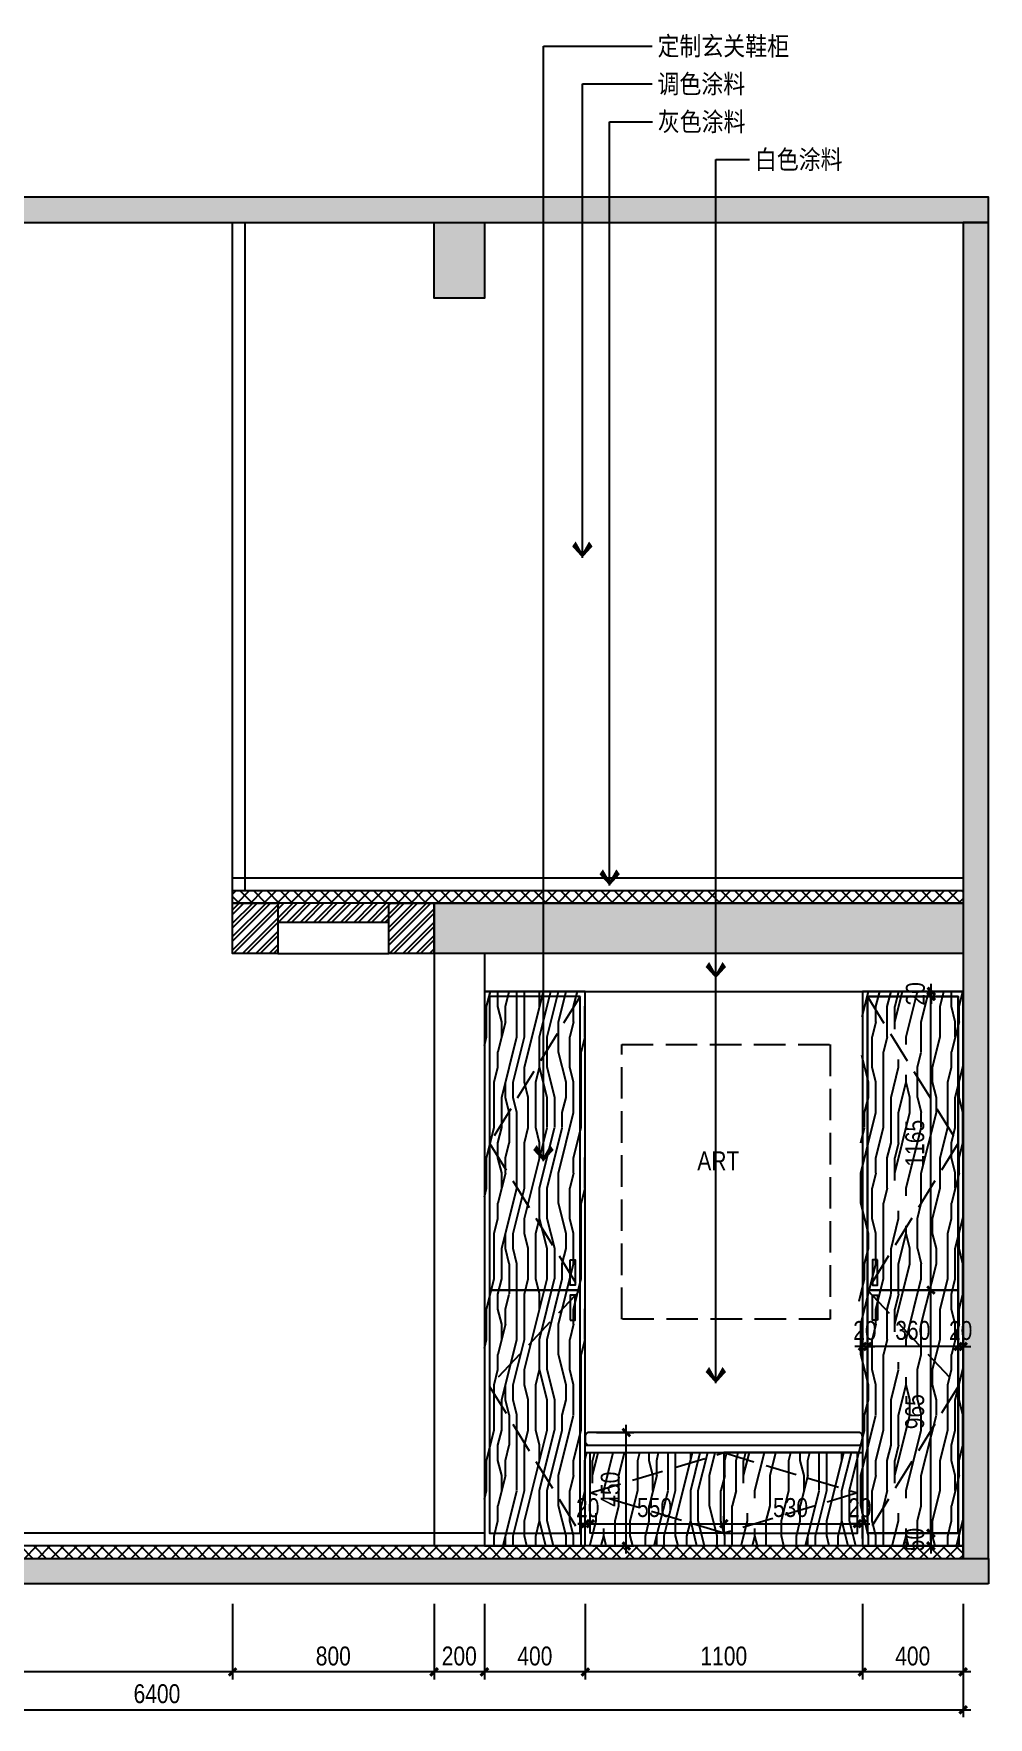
# Model space of a CAD drawing. Extents: x 468514 to 728049, y -74127 to 69080.
# Drawn here: x 558677 to 562467, y 37961 to 44640 of the extents above; entities that cross this region are included whole.
import ezdxf

# ---------------------------------------------------------------- set-up
doc = ezdxf.new("R2010")
doc.units = 0
doc.header["$LTSCALE"] = 500
doc.header["$MEASUREMENT"] = 0
doc.linetypes.add('DASH', pattern=[0.35, 0.25, -0.1])
doc.layers.get('Defpoints').update_dxf_attribs({"color": 229})
for name, color, linetype in [('E 立面填充', 250, 'Continuous'), ('E 立面墙体', 245, 'Continuous'), ('E 立面家具、洁具', 153, 'Continuous'), ('E 立面材料分格线', 8, 'Continuous'), ('E 立面材料类别线', 154, 'Continuous'), ('E 立面标注尺寸', 9, 'Continuous'), ('E 立面装饰完成线', 225, 'Continuous')]:
    doc.layers.add(name, color=color, linetype=linetype)
doc.styles.add('PDC DIM', font='PMingLiU-ExtB.ttf', dxfattribs={"width": 0.85})
doc.dimstyles.new('PDC-A2', dxfattribs={"dimscale": 0, "dimtxt": 2.5, "dimasz": 1, "dimexe": 1, "dimexo": 1, "dimgap": 0.7, "dimtad": 1, "dimdec": 0, "dimtxsty": 'PDC DIM', "dimblk": 'ARCHTICK', "dimcen": 1, "dimdle": 1, "dimclrd": 8, "dimclre": 8, "dimclrt": 9, "dimadec": 0, "dimazin": 0, "dimtfac": 1, "dimtdec": 0, "dimtix": 1, "dimtmove": 2, "dimatfit": 3, "dimldrblk": 'PDC A2 T R', "dimfxl": 10, "dimfxlon": 1, "dimarcsym": 0})

# ---------------------------------------------------------------- blocks, each defined once
blk = doc.blocks.new('_ArchTick')
at = {"color": 0, "linetype": 'ByBlock', "const_width": 0.4}
blk.add_lwpolyline([(-0.5, -0.5), (0.5, 0.5)], dxfattribs=at)
blk = doc.blocks.new('*D1293')
at = {"layer": 'Defpoints', "color": 0, "transparency": 16777216}
for p in [(561966.7, 38441), (562366.7, 38441), (561966.7, 38141)]:
    blk.add_point(p, dxfattribs=at)
at = {"layer": 'E 立面标注尺寸', "color": 8, "lineweight": -2, "transparency": 16777216}
for p, q in [((561966.7, 38411), (561966.7, 38111)), ((562366.7, 38411), (562366.7, 38111)), ((562396.7, 38141), (561936.7, 38141))]:
    blk.add_line(p, q, dxfattribs=at)
at = {"layer": 'E 立面标注尺寸', "color": 8, "lineweight": -2, "transparency": 16777216, "xscale": 29.99999882274668, "yscale": 29.99999882274668, "zscale": 29.99999882274668, "rotation": 180}
blk.add_blockref('_ArchTick', (561966.7, 38141), dxfattribs=at)
at = {"layer": 'E 立面标注尺寸', "color": 8, "lineweight": -2, "transparency": 16777216, "xscale": 29.99999882274668, "yscale": 29.99999882274668, "zscale": 29.99999882274668}
blk.add_blockref('_ArchTick', (562366.7, 38141), dxfattribs=at)
at = {"layer": 'E 立面标注尺寸', "color": 9, "transparency": 16777216, "insert": (562166.7, 38203.8), "char_height": 75, "attachment_point": 5, "style": 'PDC DIM'}
blk.add_mtext('400', dxfattribs=at)
blk = doc.blocks.new('PDC A2 T R')
at = {"color": 0, "linetype": 'ByBlock'}
blk.add_line((0, 0), (-2, 0), dxfattribs=at)
for points in [[(-2.15, 0.89), (-1.49, 1.35), (-0.6, 0), (0, 0)], [(-2.15, -0.89), (-1.49, -1.35), (-0.6, 0), (0, 0)]]:
    blk.add_solid(points, dxfattribs=at)
blk = doc.blocks.new('*D1294')
at = {"layer": 'Defpoints', "color": 0, "transparency": 16777216}
for p in [(560866.7, 38441), (561966.7, 38441), (560866.7, 38141)]:
    blk.add_point(p, dxfattribs=at)
at = {"layer": 'E 立面标注尺寸', "color": 8, "lineweight": -2, "transparency": 16777216}
for p, q in [((560866.7, 38411), (560866.7, 38111)), ((561966.7, 38411), (561966.7, 38111)), ((561996.7, 38141), (560836.7, 38141))]:
    blk.add_line(p, q, dxfattribs=at)
at = {"layer": 'E 立面标注尺寸', "color": 8, "lineweight": -2, "transparency": 16777216, "xscale": 29.99999882274668, "yscale": 29.99999882274668, "zscale": 29.99999882274668, "rotation": 180}
blk.add_blockref('_ArchTick', (560866.7, 38141), dxfattribs=at)
at = {"layer": 'E 立面标注尺寸', "color": 8, "lineweight": -2, "transparency": 16777216, "xscale": 29.99999882274668, "yscale": 29.99999882274668, "zscale": 29.99999882274668}
blk.add_blockref('_ArchTick', (561966.7, 38141), dxfattribs=at)
at = {"layer": 'E 立面标注尺寸', "color": 9, "transparency": 16777216, "insert": (561416.7, 38203.8), "char_height": 75, "attachment_point": 5, "style": 'PDC DIM'}
blk.add_mtext('1100', dxfattribs=at)
blk = doc.blocks.new('*D1295')
at = {"layer": 'Defpoints', "color": 0, "transparency": 16777216}
for p in [(560466.7, 38441), (560866.7, 38441), (560466.7, 38141)]:
    blk.add_point(p, dxfattribs=at)
at = {"layer": 'E 立面标注尺寸', "color": 8, "lineweight": -2, "transparency": 16777216}
for p, q in [((560466.7, 38411), (560466.7, 38111)), ((560866.7, 38411), (560866.7, 38111)), ((560896.7, 38141), (560436.7, 38141))]:
    blk.add_line(p, q, dxfattribs=at)
at = {"layer": 'E 立面标注尺寸', "color": 8, "lineweight": -2, "transparency": 16777216, "xscale": 29.99999882274668, "yscale": 29.99999882274668, "zscale": 29.99999882274668, "rotation": 180}
blk.add_blockref('_ArchTick', (560466.7, 38141), dxfattribs=at)
at = {"layer": 'E 立面标注尺寸', "color": 8, "lineweight": -2, "transparency": 16777216, "xscale": 29.99999882274668, "yscale": 29.99999882274668, "zscale": 29.99999882274668}
blk.add_blockref('_ArchTick', (560866.7, 38141), dxfattribs=at)
at = {"layer": 'E 立面标注尺寸', "color": 9, "transparency": 16777216, "insert": (560666.7, 38203.8), "char_height": 75, "attachment_point": 5, "style": 'PDC DIM'}
blk.add_mtext('400', dxfattribs=at)
blk = doc.blocks.new('*D1296')
at = {"layer": 'Defpoints', "color": 0, "transparency": 16777216}
for p in [(560266.7, 38441), (560466.7, 38441), (560266.7, 38141)]:
    blk.add_point(p, dxfattribs=at)
at = {"layer": 'E 立面标注尺寸', "color": 8, "lineweight": -2, "transparency": 16777216}
for p, q in [((560266.7, 38411), (560266.7, 38111)), ((560466.7, 38411), (560466.7, 38111)), ((560496.7, 38141), (560236.7, 38141))]:
    blk.add_line(p, q, dxfattribs=at)
at = {"layer": 'E 立面标注尺寸', "color": 8, "lineweight": -2, "transparency": 16777216, "xscale": 29.99999882274668, "yscale": 29.99999882274668, "zscale": 29.99999882274668, "rotation": 180}
blk.add_blockref('_ArchTick', (560266.7, 38141), dxfattribs=at)
at = {"layer": 'E 立面标注尺寸', "color": 8, "lineweight": -2, "transparency": 16777216, "xscale": 29.99999882274668, "yscale": 29.99999882274668, "zscale": 29.99999882274668}
blk.add_blockref('_ArchTick', (560466.7, 38141), dxfattribs=at)
at = {"layer": 'E 立面标注尺寸', "color": 9, "transparency": 16777216, "insert": (560366.7, 38203.8), "char_height": 75, "attachment_point": 5, "style": 'PDC DIM'}
blk.add_mtext('200', dxfattribs=at)
blk = doc.blocks.new('*D1297')
at = {"layer": 'Defpoints', "color": 0, "transparency": 16777216}
for p in [(559466.7, 38441), (560266.7, 38441), (559466.7, 38141)]:
    blk.add_point(p, dxfattribs=at)
at = {"layer": 'E 立面标注尺寸', "color": 8, "lineweight": -2, "transparency": 16777216}
for p, q in [((559466.7, 38411), (559466.7, 38111)), ((560266.7, 38411), (560266.7, 38111)), ((560296.7, 38141), (559436.7, 38141))]:
    blk.add_line(p, q, dxfattribs=at)
at = {"layer": 'E 立面标注尺寸', "color": 8, "lineweight": -2, "transparency": 16777216, "xscale": 29.99999882274668, "yscale": 29.99999882274668, "zscale": 29.99999882274668, "rotation": 180}
blk.add_blockref('_ArchTick', (559466.7, 38141), dxfattribs=at)
at = {"layer": 'E 立面标注尺寸', "color": 8, "lineweight": -2, "transparency": 16777216, "xscale": 29.99999882274668, "yscale": 29.99999882274668, "zscale": 29.99999882274668}
blk.add_blockref('_ArchTick', (560266.7, 38141), dxfattribs=at)
at = {"layer": 'E 立面标注尺寸', "color": 9, "transparency": 16777216, "insert": (559866.7, 38203.8), "char_height": 75, "attachment_point": 5, "style": 'PDC DIM'}
blk.add_mtext('800', dxfattribs=at)
blk = doc.blocks.new('*D1299')
at = {"layer": 'Defpoints', "color": 0}
for p in [(555966.7, 38441), (559466.7, 38411), (555966.7, 38141)]:
    blk.add_point(p, dxfattribs=at)
at = {"layer": 'E 立面标注尺寸', "color": 8, "lineweight": -2}
for p, q in [((555966.7, 38411), (555966.7, 38111)), ((559466.7, 38381), (559466.7, 38111)), ((559496.7, 38141), (555936.7, 38141))]:
    blk.add_line(p, q, dxfattribs=at)
at = {"layer": 'E 立面标注尺寸', "color": 8, "lineweight": -2, "xscale": 29.99999882274668, "yscale": 29.99999882274668, "zscale": 29.99999882274668, "rotation": 180}
blk.add_blockref('_ArchTick', (555966.7, 38141), dxfattribs=at)
at = {"layer": 'E 立面标注尺寸', "color": 8, "lineweight": -2, "xscale": 29.99999882274668, "yscale": 29.99999882274668, "zscale": 29.99999882274668}
blk.add_blockref('_ArchTick', (559466.7, 38141), dxfattribs=at)
at = {"layer": 'E 立面标注尺寸', "color": 9, "insert": (557716.7, 38204.5), "char_height": 75, "attachment_point": 5, "style": 'PDC DIM'}
blk.add_mtext('3500', dxfattribs=at)
blk = doc.blocks.new('*D1300')
at = {"layer": 'Defpoints', "color": 0, "transparency": 16777216}
for p in [(555966.7, 38441), (562366.7, 38441), (562366.7, 37991)]:
    blk.add_point(p, dxfattribs=at)
at = {"layer": 'E 立面标注尺寸', "color": 8, "lineweight": -2, "transparency": 16777216}
for p, q in [((555966.7, 38291), (555966.7, 37961)), ((562366.7, 38291), (562366.7, 37961)), ((555936.7, 37991), (562396.7, 37991))]:
    blk.add_line(p, q, dxfattribs=at)
at = {"layer": 'E 立面标注尺寸', "color": 8, "lineweight": -2, "transparency": 16777216, "xscale": 29.99999882274668, "yscale": 29.99999882274668, "zscale": 29.99999882274668, "rotation": 180}
blk.add_blockref('_ArchTick', (555966.7, 37991), dxfattribs=at)
at = {"layer": 'E 立面标注尺寸', "color": 8, "lineweight": -2, "transparency": 16777216, "xscale": 29.99999882274668, "yscale": 29.99999882274668, "zscale": 29.99999882274668}
blk.add_blockref('_ArchTick', (562366.7, 37991), dxfattribs=at)
at = {"layer": 'E 立面标注尺寸', "color": 9, "transparency": 16777216, "insert": (559166.7, 38054.2), "char_height": 75, "attachment_point": 5, "style": 'PDC DIM'}
blk.add_mtext('6400', dxfattribs=at)
blk = doc.blocks.new('*D1486')
at = {"layer": 'Defpoints', "color": 0, "transparency": 16777216}
for p in [(560881.7, 39091), (561029.7, 39091), (560866.7, 38641)]:
    blk.add_point(p, dxfattribs=at)
at = {"layer": 'E 立面标注尺寸', "color": 8, "lineweight": -2, "transparency": 16777216}
for p, q in [((560911.7, 39091), (561059.7, 39091)), ((561029.7, 38611), (561029.7, 39121)), ((560896.7, 38641), (561059.7, 38641))]:
    blk.add_line(p, q, dxfattribs=at)
at = {"layer": 'E 立面标注尺寸', "color": 8, "lineweight": -2, "transparency": 16777216, "xscale": 29.99999882274668, "yscale": 29.99999882274668, "zscale": 29.99999882274668}
for p, rotation in [((561029.7, 39091), 90), ((561029.7, 38641), 270)]:
    blk.add_blockref('_ArchTick', p, dxfattribs=dict(at, rotation=rotation))
at = {"layer": 'E 立面标注尺寸', "color": 9, "transparency": 16777216, "insert": (560966.3, 38866), "char_height": 75, "attachment_point": 5, "rotation": 90, "style": 'PDC DIM'}
blk.add_mtext('450', dxfattribs=at)
blk = doc.blocks.new('*D1487')
at = {"layer": 'Defpoints', "color": 0, "transparency": 16777216}
for p in [(560866.7, 38729.2), (560866.7, 38691), (560886.7, 38691)]:
    blk.add_point(p, dxfattribs=at)
at = {"layer": 'E 立面标注尺寸', "color": 8, "lineweight": -2, "transparency": 16777216}
for p, q in [((560866.7, 38721), (560866.7, 38759.2)), ((560886.7, 38721), (560886.7, 38759.2)), ((560866.7, 38729.2), (560836.7, 38729.2)), ((560886.7, 38729.2), (560866.7, 38729.2)), ((560886.7, 38729.2), (560916.7, 38729.2))]:
    blk.add_line(p, q, dxfattribs=at)
at = {"layer": 'E 立面标注尺寸', "color": 8, "lineweight": -2, "transparency": 16777216, "xscale": 29.99999882274668, "yscale": 29.99999882274668, "zscale": 29.99999882274668}
blk.add_blockref('_ArchTick', (560866.7, 38729.2), dxfattribs=at)
at = {"layer": 'E 立面标注尺寸', "color": 8, "lineweight": -2, "transparency": 16777216, "xscale": 29.99999882274668, "yscale": 29.99999882274668, "zscale": 29.99999882274668, "rotation": 180}
blk.add_blockref('_ArchTick', (560886.7, 38729.2), dxfattribs=at)
at = {"layer": 'E 立面标注尺寸', "color": 9, "transparency": 16777216, "insert": (560876.7, 38791.9), "char_height": 75, "attachment_point": 5, "style": 'PDC DIM'}
blk.add_mtext('20', dxfattribs=at)
blk = doc.blocks.new('*D1488')
at = {"layer": 'Defpoints', "color": 0}
for p in [(560866.7, 38686.8), (561416.7, 38729.2), (561416.7, 38691)]:
    blk.add_point(p, dxfattribs=at)
at = {"layer": 'E 立面标注尺寸', "color": 8, "lineweight": -2}
for p, q in [((560866.7, 38716.8), (560866.7, 38759.2)), ((561416.7, 38721), (561416.7, 38759.2)), ((560836.7, 38729.2), (561446.7, 38729.2))]:
    blk.add_line(p, q, dxfattribs=at)
at = {"layer": 'E 立面标注尺寸', "color": 8, "lineweight": -2, "xscale": 29.99999882274668, "yscale": 29.99999882274668, "zscale": 29.99999882274668, "rotation": 180}
blk.add_blockref('_ArchTick', (560866.7, 38729.2), dxfattribs=at)
at = {"layer": 'E 立面标注尺寸', "color": 8, "lineweight": -2, "xscale": 29.99999882274668, "yscale": 29.99999882274668, "zscale": 29.99999882274668}
blk.add_blockref('_ArchTick', (561416.7, 38729.2), dxfattribs=at)
at = {"layer": 'E 立面标注尺寸', "color": 9, "insert": (561141.7, 38792.7), "char_height": 75, "attachment_point": 5, "style": 'PDC DIM'}
blk.add_mtext('550', dxfattribs=at)
blk = doc.blocks.new('*D1489')
at = {"layer": 'Defpoints', "color": 0, "transparency": 16777216}
for p in [(561416.7, 38691), (561946.7, 38729.2), (561946.7, 38691)]:
    blk.add_point(p, dxfattribs=at)
at = {"layer": 'E 立面标注尺寸', "color": 8, "lineweight": -2, "transparency": 16777216}
for p, q in [((561416.7, 38721), (561416.7, 38759.2)), ((561946.7, 38721), (561946.7, 38759.2)), ((561386.7, 38729.2), (561976.7, 38729.2))]:
    blk.add_line(p, q, dxfattribs=at)
at = {"layer": 'E 立面标注尺寸', "color": 8, "lineweight": -2, "transparency": 16777216, "xscale": 29.99999882274668, "yscale": 29.99999882274668, "zscale": 29.99999882274668, "rotation": 180}
blk.add_blockref('_ArchTick', (561416.7, 38729.2), dxfattribs=at)
at = {"layer": 'E 立面标注尺寸', "color": 8, "lineweight": -2, "transparency": 16777216, "xscale": 29.99999882274668, "yscale": 29.99999882274668, "zscale": 29.99999882274668}
blk.add_blockref('_ArchTick', (561946.7, 38729.2), dxfattribs=at)
at = {"layer": 'E 立面标注尺寸', "color": 9, "transparency": 16777216, "insert": (561681.7, 38792.7), "char_height": 75, "attachment_point": 5, "style": 'PDC DIM'}
blk.add_mtext('530', dxfattribs=at)
blk = doc.blocks.new('*D1490')
at = {"layer": 'Defpoints', "color": 0, "transparency": 16777216}
for p in [(561946.7, 38691), (561966.7, 38729.2), (561966.7, 38641)]:
    blk.add_point(p, dxfattribs=at)
at = {"layer": 'E 立面标注尺寸', "color": 8, "lineweight": -2, "transparency": 16777216}
for p, q in [((561946.7, 38721), (561946.7, 38759.2)), ((561966.7, 38671), (561966.7, 38759.2)), ((561946.7, 38729.2), (561916.7, 38729.2)), ((561946.7, 38729.2), (561966.7, 38729.2)), ((561966.7, 38729.2), (561996.7, 38729.2))]:
    blk.add_line(p, q, dxfattribs=at)
at = {"layer": 'E 立面标注尺寸', "color": 8, "lineweight": -2, "transparency": 16777216, "xscale": 29.99999882274668, "yscale": 29.99999882274668, "zscale": 29.99999882274668}
blk.add_blockref('_ArchTick', (561946.7, 38729.2), dxfattribs=at)
at = {"layer": 'E 立面标注尺寸', "color": 8, "lineweight": -2, "transparency": 16777216, "xscale": 29.99999882274668, "yscale": 29.99999882274668, "zscale": 29.99999882274668, "rotation": 180}
blk.add_blockref('_ArchTick', (561966.7, 38729.2), dxfattribs=at)
at = {"layer": 'E 立面标注尺寸', "color": 9, "transparency": 16777216, "insert": (561956.7, 38791.9), "char_height": 75, "attachment_point": 5, "style": 'PDC DIM'}
blk.add_mtext('20', dxfattribs=at)
blk = doc.blocks.new('*D1491')
at = {"layer": 'Defpoints', "color": 0}
for p in [(562346.7, 39656), (562366.7, 39656), (562366.7, 39432.2)]:
    blk.add_point(p, dxfattribs=at)
at = {"layer": 'E 立面标注尺寸', "color": 8, "lineweight": -2}
for p, q in [((562346.7, 39626), (562346.7, 39402.2)), ((562366.7, 39626), (562366.7, 39402.2)), ((562346.7, 39432.2), (562316.7, 39432.2)), ((562346.7, 39432.2), (562366.7, 39432.2)), ((562366.7, 39432.2), (562396.7, 39432.2))]:
    blk.add_line(p, q, dxfattribs=at)
at = {"layer": 'E 立面标注尺寸', "color": 8, "lineweight": -2, "xscale": 29.99999882274668, "yscale": 29.99999882274668, "zscale": 29.99999882274668}
blk.add_blockref('_ArchTick', (562346.7, 39432.2), dxfattribs=at)
at = {"layer": 'E 立面标注尺寸', "color": 8, "lineweight": -2, "xscale": 29.99999882274668, "yscale": 29.99999882274668, "zscale": 29.99999882274668, "rotation": 180}
blk.add_blockref('_ArchTick', (562366.7, 39432.2), dxfattribs=at)
at = {"layer": 'E 立面标注尺寸', "color": 9, "insert": (562356.7, 39495), "char_height": 75, "attachment_point": 5, "style": 'PDC DIM'}
blk.add_mtext('20', dxfattribs=at)
blk = doc.blocks.new('*D1492')
at = {"layer": 'Defpoints', "color": 0}
for p in [(562346.7, 39756), (561986.7, 39656), (561986.7, 39432.2)]:
    blk.add_point(p, dxfattribs=at)
at = {"layer": 'E 立面标注尺寸', "color": 8, "lineweight": -2}
for p, q in [((562346.7, 39726), (562346.7, 39402.2)), ((561986.7, 39626), (561986.7, 39402.2)), ((562376.7, 39432.2), (561956.7, 39432.2))]:
    blk.add_line(p, q, dxfattribs=at)
at = {"layer": 'E 立面标注尺寸', "color": 8, "lineweight": -2, "xscale": 29.99999882274668, "yscale": 29.99999882274668, "zscale": 29.99999882274668, "rotation": 180}
blk.add_blockref('_ArchTick', (561986.7, 39432.2), dxfattribs=at)
at = {"layer": 'E 立面标注尺寸', "color": 8, "lineweight": -2, "xscale": 29.99999882274668, "yscale": 29.99999882274668, "zscale": 29.99999882274668}
blk.add_blockref('_ArchTick', (562346.7, 39432.2), dxfattribs=at)
at = {"layer": 'E 立面标注尺寸', "color": 9, "insert": (562166.7, 39495.5), "char_height": 75, "attachment_point": 5, "style": 'PDC DIM'}
blk.add_mtext('360', dxfattribs=at)
blk = doc.blocks.new('*D1493')
at = {"layer": 'Defpoints', "color": 0}
for p in [(561966.7, 39656), (561986.7, 39656), (561966.7, 39432.2)]:
    blk.add_point(p, dxfattribs=at)
at = {"layer": 'E 立面标注尺寸', "color": 8, "lineweight": -2}
for p, q in [((561966.7, 39626), (561966.7, 39402.2)), ((561986.7, 39626), (561986.7, 39402.2)), ((561966.7, 39432.2), (561936.7, 39432.2)), ((561986.7, 39432.2), (561966.7, 39432.2)), ((561986.7, 39432.2), (562016.7, 39432.2))]:
    blk.add_line(p, q, dxfattribs=at)
at = {"layer": 'E 立面标注尺寸', "color": 8, "lineweight": -2, "xscale": 29.99999882274668, "yscale": 29.99999882274668, "zscale": 29.99999882274668}
blk.add_blockref('_ArchTick', (561966.7, 39432.2), dxfattribs=at)
at = {"layer": 'E 立面标注尺寸', "color": 8, "lineweight": -2, "xscale": 29.99999882274668, "yscale": 29.99999882274668, "zscale": 29.99999882274668, "rotation": 180}
blk.add_blockref('_ArchTick', (561986.7, 39432.2), dxfattribs=at)
at = {"layer": 'E 立面标注尺寸', "color": 9, "insert": (561976.7, 39495), "char_height": 75, "attachment_point": 5, "style": 'PDC DIM'}
blk.add_mtext('20', dxfattribs=at)
blk = doc.blocks.new('*D1494')
at = {"layer": 'Defpoints', "color": 0}
for p in [(562166.7, 39656), (562238.6, 39656), (562166.7, 38691)]:
    blk.add_point(p, dxfattribs=at)
at = {"layer": 'E 立面标注尺寸', "color": 8, "lineweight": -2}
for p, q in [((562238.6, 38661), (562238.6, 39686)), ((562196.7, 39656), (562268.6, 39656)), ((562196.7, 38691), (562268.6, 38691))]:
    blk.add_line(p, q, dxfattribs=at)
at = {"layer": 'E 立面标注尺寸', "color": 8, "lineweight": -2, "xscale": 29.99999882274668, "yscale": 29.99999882274668, "zscale": 29.99999882274668}
for p, rotation in [((562238.6, 39656), 90), ((562238.6, 38691), 270)]:
    blk.add_blockref('_ArchTick', p, dxfattribs=dict(at, rotation=rotation))
at = {"layer": 'E 立面标注尺寸', "color": 9, "insert": (562174.7, 39173.5), "char_height": 75, "attachment_point": 5, "rotation": 90, "style": 'PDC DIM'}
blk.add_mtext('965', dxfattribs=at)
blk = doc.blocks.new('*D1495')
at = {"layer": 'Defpoints', "color": 0}
for p in [(562166.7, 40821), (562238.6, 40821), (562166.7, 39656)]:
    blk.add_point(p, dxfattribs=at)
at = {"layer": 'E 立面标注尺寸', "color": 8, "lineweight": -2}
for p, q in [((562196.7, 40821), (562268.6, 40821)), ((562238.6, 39626), (562238.6, 40851)), ((562196.7, 39656), (562268.6, 39656))]:
    blk.add_line(p, q, dxfattribs=at)
at = {"layer": 'E 立面标注尺寸', "color": 8, "lineweight": -2, "xscale": 29.99999882274668, "yscale": 29.99999882274668, "zscale": 29.99999882274668}
for p, rotation in [((562238.6, 40821), 90), ((562238.6, 39656), 270)]:
    blk.add_blockref('_ArchTick', p, dxfattribs=dict(at, rotation=rotation))
at = {"layer": 'E 立面标注尺寸', "color": 9, "insert": (562175.1, 40238.5), "char_height": 75, "attachment_point": 5, "rotation": 90, "style": 'PDC DIM'}
blk.add_mtext('1165', dxfattribs=at)
blk = doc.blocks.new('*D1496')
at = {"layer": 'Defpoints', "color": 0}
for p in [(562166.7, 40841), (562166.7, 40821), (562240.3, 40841)]:
    blk.add_point(p, dxfattribs=at)
at = {"layer": 'E 立面标注尺寸', "color": 8, "lineweight": -2}
for p, q in [((562196.7, 40841), (562270.3, 40841)), ((562196.7, 40821), (562270.3, 40821)), ((562240.3, 40841), (562240.3, 40871)), ((562240.3, 40821), (562240.3, 40841)), ((562240.3, 40821), (562240.3, 40791))]:
    blk.add_line(p, q, dxfattribs=at)
at = {"layer": 'E 立面标注尺寸', "color": 8, "lineweight": -2, "xscale": 29.99999882274668, "yscale": 29.99999882274668, "zscale": 29.99999882274668}
for p, rotation in [((562240.3, 40841), 270), ((562240.3, 40821), 90)]:
    blk.add_blockref('_ArchTick', p, dxfattribs=dict(at, rotation=rotation))
at = {"layer": 'E 立面标注尺寸', "color": 9, "insert": (562177.5, 40831), "char_height": 75, "attachment_point": 5, "rotation": 90, "style": 'PDC DIM'}
blk.add_mtext('20', dxfattribs=at)
blk = doc.blocks.new('*D1497')
at = {"layer": 'Defpoints', "color": 0, "transparency": 16777216}
for p in [(562166.7, 38691), (562166.7, 38641), (562238.6, 38641)]:
    blk.add_point(p, dxfattribs=at)
at = {"layer": 'E 立面标注尺寸', "color": 8, "lineweight": -2, "transparency": 16777216}
for p, q in [((562196.7, 38691), (562268.6, 38691)), ((562238.6, 38691), (562238.6, 38721)), ((562238.6, 38691), (562238.6, 38641)), ((562196.7, 38641), (562268.6, 38641)), ((562238.6, 38641), (562238.6, 38611))]:
    blk.add_line(p, q, dxfattribs=at)
at = {"layer": 'E 立面标注尺寸', "color": 8, "lineweight": -2, "transparency": 16777216, "xscale": 29.99999882274668, "yscale": 29.99999882274668, "zscale": 29.99999882274668}
for p, rotation in [((562238.6, 38691), 270), ((562238.6, 38641), 90)]:
    blk.add_blockref('_ArchTick', p, dxfattribs=dict(at, rotation=rotation))
at = {"layer": 'E 立面标注尺寸', "color": 9, "transparency": 16777216, "insert": (562175.1, 38666), "char_height": 75, "attachment_point": 5, "rotation": 90, "style": 'PDC DIM'}
blk.add_mtext('50', dxfattribs=at)

msp = doc.modelspace()

# ---------------------------------------------------------------- hatches: boundary and pattern name
at = {"layer": 'E 立面填充'}
h = msp.add_hatch(dxfattribs=at)
h.set_pattern_fill('ANSI32', color=256, scale=100)
h.set_pattern_definition([(45, (16673.095, 35966), (-26.5165043, 26.5165043), []), (45, (16690.773, 35966), (-26.5165043, 26.5165043), [])])
h.paths.add_polyline_path([(559466.7, 41191), (559646.7, 41191), (559646.7, 40991), (559466.7, 40991)])
h.paths.add_polyline_path([(559646.7, 41116), (560086.7, 41116), (560086.7, 41191), (559646.7, 41191)])
h.paths.add_polyline_path([(560086.7, 41191), (560266.7, 41191), (560266.7, 40991), (560086.7, 40991)])
h = msp.add_hatch(dxfattribs=at)
h.set_pattern_fill('木纹5', color=256, scale=150, angle=90, pattern_type=2)
h.set_pattern_definition([(90, (0, -200), (-600, 4e-14), [120, -180, 60, -240]), (90, (-15, 220), (-600, 4e-14), [120, -480]), (90, (-45, 160), (-600, 4e-14), [60, -540]), (90, (-60, -170), (-600, 4e-14), [30, -420, 30, -120]), (90, (-90, 40), (-600, 4e-14), [120, -180, 30, -270]), (90, (-105, -110), (-600, 4e-14), [90, -510]), (90, (-120, 40), (-600, 4e-14), [180, -420]), (90, (-135, -140), (-600, 4e-14), [120, -480]), (90, (-150, 100), (-600, 4e-14), [300, -300]), (90, (-180, -80), (-600, 4e-14), [60, -180, 120, -240]), (90, (-195, 340), (-600, 4e-14), [120, -480]), (90, (-210, 220), (-600, 4e-14), [60, -540]), (90, (-225, 100), (-600, 4e-14), [60, -540]), (90, (-240, -200), (-600, 4e-14), [120, -480]), (90, (-255, 100), (-600, 4e-14), [120, -480]), (90, (-285, 100), (-600, 4e-14), [120, -120, 120, -240]), (90, (-315, -20), (-600, 4e-14), [60, -300, 120, -120]), (90, (-330, 100), (-600, 4e-14), [180, -420]), (90, (-360, 100), (-600, 4e-14), [120, -480]), (90, (-375, -140), (-600, 4e-14), [180, -240, 60, -120]), (90, (-405, -140), (-600, 4e-14), [300, -300]), (90, (-420, 220), (-600, 4e-14), [60, -540]), (90, (-435, 40), (-600, 4e-14), [120, -480]), (90, (-450, -80), (-600, 4e-14), [60, -240, 60, -240]), (90, (-465, -140), (-600, 4e-14), [60, -180, 120, -240]), (90, (-480, -20), (-600, 4e-14), [60, -300, 60, -180]), (90, (-495, 100), (-600, 4e-14), [180, -420]), (90, (-525, -140), (-600, 4e-14), [120, -480]), (90, (-540, 160), (-600, 4e-14), [60, -540]), (90, (-555, 280), (-600, 4e-14), [60, -540]), (104.036243, (-45, 220), (2e-08, 600), [61.8, -2412.0633]), (104.036243, (-180, 280), (2e-08, 600), [61.8, -2412.0633]), (104.036243, (-540, 220), (2e-08, 600), [61.8, -2412.0633]), (104.036243, (-315, 40), (2e-08, 600), [61.8, -2412.0633]), (104.036243, (-405, 160), (2e-08, 600), [61.8, -2412.0633]), (104.036243, (-360, 220), (2e-08, 600), [61.8, -2412.0633]), (104.036243, (-465, -80), (2e-08, 600), [61.8, -2412.0633]), (104.036243, (-435, 160), (2e-08, 600), [61.8, -2412.0633]), (104.036243, (-210, 280), (2e-08, 600), [123.6, -2350.2633]), (104.036243, (-255, 220), (2e-08, 600), [123.6, -2350.2633]), (104.036243, (-285, 220), (2e-08, 600), [123.6, -2350.2633]), (255.963757, (-90, 40), (2e-08, -600), [61.8, -123.6, 61.8, -2226.6633]), (255.963757, (-180, -80), (2e-08, -600), [61.8, -2412.0633]), (255.963757, (-450, -80), (2e-08, -600), [123.6, -2350.2633]), (284.036243, (-15, 220), (-2e-08, -600), [61.8, -2412.0633]), (75.963757, (-15, 340), (-2e-08, 600), [61.8, -2412.0633]), (75.963757, (-225, 160), (-2e-08, 600), [61.8, -2412.0633]), (75.963757, (-330, 280), (-2e-08, 600), [61.8, -2412.0633]), (75.963757, (-375, 40), (-2e-08, 600), [61.8, -2412.0633]), (75.963757, (-450, -20), (-2e-08, 600), [61.8, -2412.0633]), (75.963757, (-480, 40), (-2e-08, 600), [61.8, -2412.0633]), (75.963757, (-375, 40), (-2e-08, 600), [61.8, -2412.0633]), (75.963757, (-465, 220), (-2e-08, 600), [247.2, -2226.6633]), (75.963757, (-60, -140), (-2e-08, 600), [247.2, -2226.6633]), (75.963757, (-105, -80), (-2e-08, 600), [247.2, -2226.6633]), (75.963757, (-135, -20), (-2e-08, 600), [61.8, -123.6, 123.6, -2164.8633]), (75.963757, (-180, -20), (-2e-08, 600), [123.6, -123.6, 123.6, -2103.0633]), (75.963757, (-240, -80), (-2e-08, 600), [247.2, -2226.6633]), (75.963757, (-285, -140), (-2e-08, 600), [247.2, -2226.6633]), (75.963757, (-315, -140), (-2e-08, 600), [247.2, -2226.6633]), (75.963757, (-495, 280), (-2e-08, 600), [61.8, -2412.0633]), (75.963768, (-555, 340), (-0.000115, 600), [123.6, -2350.2633]), (75.963768, (-525, -20), (-0.000115, 600), [123.6, -2350.2633]), (75.963758, (7e-15, -80), (-1e-05, 600), [247.2, -2226.6633]), (75.963758, (-420, 280), (-1e-05, 600), [185.4, -2288.4633]), (75.963758, (-375, 340), (-1e-05, 600), [370.8, -2103.0633])])
h.paths.add_polyline_path([(560466.7, 40841), (562366.7, 40841), (562366.7, 38641), (560466.7, 38641)])
h.paths.add_polyline_path([(560866.7, 39011), (561946.7, 39011), (561966.7, 40841), (560866.7, 40841)], flags=16)
at = {"layer": 'E 立面墙体'}
h = msp.add_hatch(color=250, dxfattribs=at)
h.dxf.hatch_style = 1
h.paths.add_polyline_path([(555766.7, 43891), (562466.7, 43891), (562466.7, 43991), (555766.7, 43991)])
h = msp.add_hatch(dxfattribs=at)
h.set_pattern_fill('钢筋混凝土', color=250, scale=10, pattern_type=2)
h.set_pattern_definition([(45, (30644.214, -50), (-35.355339, 35.355339), []), (50, (30644.214, -50), (71.726018, -6.2752135), [7.5, -82.5]), (355, (30644.214, -50), (-13.875133, 75.219213), [6, -66]), (100.4514, (30650.19, -50.52), (57.850938, 68.943954), [6.374019, -70.114211]), (46.1842, (30644.21, -30), (106.724105, -16.551901), [11.25, -123.75]), (96.6356, (30653.11, -31.38), (93.46627, 97.411787), [9.561029, -105.1713]), (351.1842, (30644.21, -30), (93.466195, 97.41186), [9, -99]), (21, (30654.214, -35), (59.690705, -40.261889), [7.5, -82.5]), (326, (30654.214, -35), (24.331533, 72.515005), [6, -66]), (71.4514, (30659.19, -38.355), (84.022263, 32.25305), [6.374019, -70.114211]), (37.5, (30644.214, -50), (1.2159855, 33.2893854), [0.5, -65.2, 0.5, -67, 0.5, -66.25]), (7.5, (30644.214, -50), (26.3069537, 39.4411712), [0.5, -38.2, 0.5, -63.7, 0.5, -25.25]), (327.5, (30621.914, -50), (53.3822436, -2.2554872), [0.5, -25, 0.5, -78, 0.5, -103.5]), (317.5, (30611.914, -50), (58.318617, 10.0104982), [0.5, -32.5, 0.5, -51.8, 0.5, -73.5])])
h.paths.add_polyline_path([(562466.7, 43891), (562366.7, 43891), (562366.7, 38591), (562466.7, 38591)])
h = msp.add_hatch(dxfattribs=at)
h.set_pattern_fill('ANSI37', color=250, scale=300)
h.set_pattern_definition([(45, (25844.214, -250), (-26.5165043, 26.5165043), []), (135, (25844.214, -250), (-26.5165043, -26.5165043), [])])
h.paths.add_polyline_path([(562366.7, 41191), (559466.7, 41191), (559466.7, 41241), (562366.7, 41241)])
h = msp.add_hatch(dxfattribs=at)
h.set_pattern_fill('钢筋混凝土', color=250, scale=10, pattern_type=2)
h.set_pattern_definition([(45, (25844.214, -250), (-35.355339, 35.355339), []), (50, (25844.214, -250), (71.726018, -6.2752135), [7.5, -82.5]), (355, (25844.214, -250), (-13.875133, 75.219213), [6, -66]), (100.4514, (25850.19, -250.52), (57.850938, 68.943954), [6.374019, -70.114211]), (46.1842, (25844.21, -230), (106.724105, -16.551901), [11.25, -123.75]), (96.6356, (25853.11, -231.38), (93.46627, 97.411787), [9.561029, -105.1713]), (351.1842, (25844.21, -230), (93.466195, 97.41186), [9, -99]), (21, (25854.214, -235), (59.690705, -40.261889), [7.5, -82.5]), (326, (25854.214, -235), (24.331533, 72.515005), [6, -66]), (71.4514, (25859.19, -238.355), (84.022263, 32.25305), [6.374019, -70.114211]), (37.5, (25844.214, -250), (1.2159855, 33.2893854), [0.5, -65.2, 0.5, -67, 0.5, -66.25]), (7.5, (25844.214, -250), (26.3069537, 39.4411712), [0.5, -38.2, 0.5, -63.7, 0.5, -25.25]), (327.5, (25821.914, -250), (53.3822436, -2.2554872), [0.5, -25, 0.5, -78, 0.5, -103.5]), (317.5, (25811.914, -250), (58.318617, 10.0104982), [0.5, -32.5, 0.5, -51.8, 0.5, -73.5])])
h.paths.add_polyline_path([(562366.7, 40991), (560266.7, 40991), (560266.7, 41191), (562366.7, 41191)])
h = msp.add_hatch(dxfattribs=at)
h.set_pattern_fill('ANSI37', color=250, scale=300)
h.set_pattern_definition([(45, (31244.214, 0), (-26.5165043, 26.5165043), []), (135, (31244.214, 0), (-26.5165043, -26.5165043), [])])
h.paths.add_polyline_path([(555966.7, 38591), (562366.7, 38591), (562366.7, 38641), (555966.7, 38641)])
h = msp.add_hatch(color=250, dxfattribs=at)
h.dxf.hatch_style = 1
h.paths.add_polyline_path([(562466.7, 38491), (555766.7, 38491), (555766.7, 38591), (562466.7, 38591)])
at = {"layer": 'E 立面家具、洁具'}
h = msp.add_hatch(color=250, dxfattribs=at)
h.dxf.hatch_style = 1
h.paths.add_polyline_path([(560266.7, 43891), (560466.7, 43891), (560466.7, 43591), (560266.7, 43591)])

# ---------------------------------------------------------------- linework, layer by layer
at = {"layer": 'E 立面墙体'}
for points in [[(555766.7, 43891), (562466.7, 43891), (562466.7, 43991), (555766.7, 43991)], [(560266.7, 43891), (560466.7, 43891), (560466.7, 43591), (560266.7, 43591)], [(562466.7, 43891), (562366.7, 43891), (562366.7, 38591), (562466.7, 38591)], [(559466.7, 41191), (559646.7, 41191), (559646.7, 40991), (559466.7, 40991)], [(559646.7, 41116), (560086.7, 41116), (560086.7, 41191), (559646.7, 41191)], [(560086.7, 41191), (560266.7, 41191), (560266.7, 40991), (560086.7, 40991)], [(562366.7, 40991), (560266.7, 40991), (560266.7, 41191), (562366.7, 41191)], [(562466.7, 38491), (555766.7, 38491), (555766.7, 38591), (562466.7, 38591)]]:
    msp.add_lwpolyline(points, close=True, dxfattribs=at)
at = {"layer": 'E 立面家具、洁具'}
for p, q in [((559466.7, 41291), (562366.7, 41291)), ((560866.7, 39041), (561966.7, 39041)), ((560866.7, 39011), (561966.7, 39011)), ((560466.7, 38691), (555966.7, 38691))]:
    msp.add_line(p, q, dxfattribs=at)
for points in [[(560866.7, 40841), (560466.7, 40841), (560466.7, 38641), (560866.7, 38641)], [(560846.7, 40821), (560486.7, 40821), (560486.7, 39656), (560846.7, 39656)], [(561966.7, 38641), (562366.7, 38641), (562366.7, 40841), (561966.7, 40841)], [(561986.7, 38691), (562346.7, 38691), (562346.7, 40821), (561986.7, 40821)], [(561986.7, 40821), (562346.7, 40821), (562346.7, 39656), (561986.7, 39656)], [(560806.7, 39776), (560826.7, 39776), (560826.7, 39676), (560806.7, 39676)], [(562026.7, 39776), (562006.7, 39776), (562006.7, 39676), (562026.7, 39676)], [(560846.7, 39656), (560486.7, 39656), (560486.7, 38691), (560846.7, 38691)], [(560806.7, 39536), (560826.7, 39536), (560826.7, 39636), (560806.7, 39636)], [(561986.7, 39656), (562346.7, 39656), (562346.7, 38691), (561986.7, 38691)], [(562026.7, 39536), (562006.7, 39536), (562006.7, 39636), (562026.7, 39636)], [(561416.7, 38691), (560886.7, 38691), (560886.7, 39011), (561416.7, 39011)], [(561416.7, 38691), (561946.7, 38691), (561946.7, 39011), (561416.7, 39011)]]:
    msp.add_lwpolyline(points, close=True, dxfattribs=at)
at = {"layer": 'E 立面家具、洁具', "linetype": 'DASH'}
msp.add_lwpolyline([(561011.5, 40629.5), (561839, 40629.5), (561839, 39540.5), (561011.5, 39540.5)], close=True, dxfattribs=at)
at = {"layer": 'E 立面家具、洁具'}
msp.add_lwpolyline([(560881.7, 39041), (561951.7, 39041, 0.414214), (561966.7, 39056), (561966.7, 39076, 0.414214), (561951.7, 39091), (560881.7, 39091, 0.414214), (560866.7, 39076), (560866.7, 39056, 0.414214)], format="xyb", close=True, dxfattribs=at)
at = {"layer": 'E 立面材料分格线', "linetype": 'DASH'}
for points in [[(560846.7, 40821), (560486.7, 40238.5), (560846.7, 39656), (560486.7, 39273.5), (560846.7, 38691)], [(561986.7, 40821), (562346.7, 40238.5), (561986.7, 39656), (562346.7, 39273.5), (561986.7, 38691)], [(561416.7, 39011), (561946.7, 38851), (561416.7, 38691), (560886.7, 38851), (561416.7, 39011)]]:
    msp.add_lwpolyline(points, dxfattribs=at)
at = {"layer": 'E 立面材料类别线'}
for p, q in [((559466.7, 41241), (559466.7, 43891)), ((559516.7, 41241), (559516.7, 43891)), ((559646.7, 40991), (560086.7, 40991)), ((560266.7, 40991), (560266.7, 38641)), ((560466.7, 40991), (560466.7, 38641)), ((560466.7, 40841), (562366.7, 40841))]:
    msp.add_line(p, q, dxfattribs=at)
at = {"layer": 'E 立面装饰完成线'}
for points in [[(562366.7, 41191), (559466.7, 41191), (559466.7, 41241), (562366.7, 41241)], [(555966.7, 38591), (562366.7, 38591), (562366.7, 38641), (555966.7, 38641)]]:
    msp.add_lwpolyline(points, close=True, dxfattribs=at)

# ---------------------------------------------------------------- texts
at = {"layer": 'E 立面标注尺寸', "color": 9, "char_height": 75, "attachment_point": 1, "style": 'PDC DIM'}
for s, insert in [('定制玄关鞋柜', (561153.8, 44628.5)), ('{\\fSimSun|b0|i0|c134|p2;调色涂料}', (561153.4, 44478.5)), ('{\\fPMingLiU|b0|i0|c136|p18;灰色涂料}', (561154.8, 44328.5)), ('白色涂料', (561540.2, 44178.5)), ('{\\fPMingLiU|b0|i0|c134|p18;ART}', (561311.3, 40206.1))]:
    msp.add_mtext(s, dxfattribs=dict(at, insert=insert))

# ---------------------------------------------------------------- dimensions: what is measured, and where the dimension line sits
at = {"layer": 'E 立面标注尺寸'}
for base, p1, p2, picture, middle in [((562240.3, 40841), (562166.7, 40821), (562166.7, 40841), '*D1496', (562177.5, 40831)), ((562238.6, 40821), (562166.7, 39656), (562166.7, 40821), '*D1495', (562175.1, 40238.5)), ((562238.6, 39656), (562166.7, 38691), (562166.7, 39656), '*D1494', (562174.7, 39173.5)), ((561029.7, 39091), (560866.7, 38641), (560881.7, 39091), '*D1486', (560966.3, 38866)), ((562238.6, 38641), (562166.7, 38691), (562166.7, 38641), '*D1497', (562175.1, 38666))]:
    dim = msp.add_linear_dim(base=base, p1=p1, p2=p2, angle=90, dimstyle='PDC-A2', override={"dimscale": 29.999999}, dxfattribs=at)
    dim.commit()
    dim.dimension.update_dxf_attribs({"geometry": picture, "text_midpoint": middle})
for base, p1, p2, picture, middle in [((561986.7, 39432.2), (562346.7, 39756), (561986.7, 39656), '*D1492', (562166.7, 39495.5)), ((561966.7, 39432.2), (561986.7, 39656), (561966.7, 39656), '*D1493', (561976.7, 39495)), ((562366.7, 39432.2), (562346.7, 39656), (562366.7, 39656), '*D1491', (562356.7, 39495)), ((560866.7, 38729.2), (560886.7, 38691), (560866.7, 38691), '*D1487', (560876.7, 38791.9)), ((561416.7, 38729.2), (560866.7, 38686.8), (561416.7, 38691), '*D1488', (561141.7, 38792.7)), ((561946.7, 38729.2), (561416.7, 38691), (561946.7, 38691), '*D1489', (561681.7, 38792.7)), ((561966.7, 38729.2), (561946.7, 38691), (561966.7, 38641), '*D1490', (561956.7, 38791.9)), ((555966.7, 38141), (559466.7, 38411), (555966.7, 38441), '*D1299', (557716.7, 38204.5)), ((562366.7, 37991), (555966.7, 38441), (562366.7, 38441), '*D1300', (559166.7, 38054.2)), ((559466.7, 38141), (560266.7, 38441), (559466.7, 38441), '*D1297', (559866.7, 38203.8)), ((560266.7, 38141), (560466.7, 38441), (560266.7, 38441), '*D1296', (560366.7, 38203.8)), ((560466.7, 38141), (560866.7, 38441), (560466.7, 38441), '*D1295', (560666.7, 38203.8)), ((560866.7, 38141), (561966.7, 38441), (560866.7, 38441), '*D1294', (561416.7, 38203.8)), ((561966.7, 38141), (562366.7, 38441), (561966.7, 38441), '*D1293', (562166.7, 38203.8))]:
    dim = msp.add_linear_dim(base=base, p1=p1, p2=p2, dimstyle='PDC-A2', override={"dimscale": 29.999999}, dxfattribs=at)
    dim.commit()
    dim.dimension.update_dxf_attribs({"geometry": picture, "text_midpoint": middle})

# ---------------------------------------------------------------- leaders
at = {"layer": 'E 立面标注尺寸', "annotation_type": 0, "has_hookline": 1, "hookline_direction": 0}
for points, text_width in [([(560700.7, 40166.9), (560700.7, 44591), (561132.8, 44591)], 536.7), ([(560855.2, 42561.3), (560855.2, 44441), (561132.4, 44441)], 357.2), ([(560963.5, 41260.6), (560963.5, 44291), (561133.8, 44291)], 357.2), ([(561385, 39286.4), (561385, 44141), (561519.2, 44141)], 344.7), ([(561385, 40893), (561385, 44141), (561519.2, 44141)], 344.7)]:
    msp.add_leader(points, dimstyle='PDC-A2', override={"dimscale": 29.999999, "dimtad": 0}, dxfattribs=dict(at, text_width=text_width))

doc.saveas('drawing.dxf')
